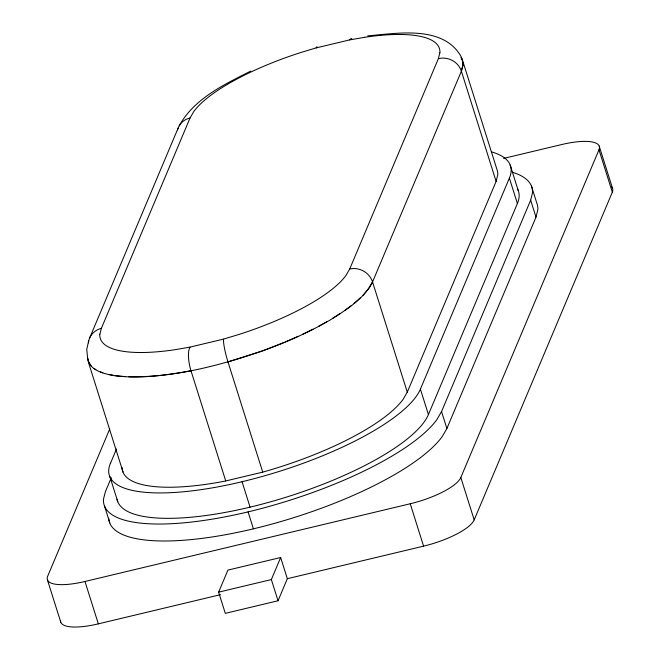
<?xml version="1.0" encoding="UTF-8"?>
<svg xmlns="http://www.w3.org/2000/svg" width="660" height="660" viewBox="0 0 660 660"><rect width="100%" height="100%" fill="white"/><g stroke="black" fill="none" stroke-linecap="round" stroke-linejoin="round"><path stroke-width="0.99" d="M88.745 340.626L86.74 349.313L87.747 359.576M99.899 334.232L101.368 328.334L190.039 118L193.768 111.565A131.101 37.892 -17.5 0 1 300.358 52.66L316.173 47.899L349.701 39.889L364.592 37.315M99.808 334.257A131.101 37.892 -17.5 0 0 175.065 349.701L190.039 347.102L223.567 339.091L239.382 334.331A131.101 37.892 -17.5 0 0 345.972 275.426L349.701 268.991L438.372 58.657L439.84 52.759M363.132 295.193L368.915 288.288L372.545 281.952L461.381 71.206L463.007 64.713L462.132 59.062L461.142 57.593M190.047 347.135A18.612 5.932 78.3 0 0 190.987 370.788L225.736 480.959L262.729 472.123A149.713 43.271 -17.5 0 0 403.186 399.217L407.286 392.131L496.122 181.393L497.747 174.9A149.713 43.271 -17.5 0 0 496.881 169.249L462.132 59.062M111.293 477.7L105.303 491.914L103.463 499.29A177.623 51.34 -17.5 0 0 248.069 511.88A177.623 51.34 -17.5 0 0 436.879 419.62L441.54 411.568L530.648 200.203L532.488 192.827A177.623 51.34 -17.5 0 0 512.391 172.268M108.718 518.265A177.623 51.34 -17.5 0 0 256.517 528.074A177.623 51.34 -17.5 0 0 442.225 436.573L446.886 428.521L535.986 217.157L537.834 209.781A177.623 51.34 -17.5 0 0 536.803 203.074L531.457 186.12M496.122 181.393L461.381 71.206L462.932 65.356L462.421 60.076L461.043 57.585M89.447 338.464L178.249 127.801M109.733 429L47.669 576.23A46.414 13.415 -17.5 0 0 84.975 581.476L410.231 503.761A46.414 13.415 -17.5 0 0 460.82 477.502L598.975 149.795A46.414 13.415 -17.5 0 0 561.66 144.548L503.613 158.417M110.533 463.18L116.523 448.99M218.617 592.168L227.914 570.108L280.657 557.51L287.339 578.696L278.041 600.757L225.299 613.355L218.617 592.168L271.359 579.562L280.657 557.51M110.451 463.204A163.663 47.306 -17.5 0 0 242.005 481.726A163.663 47.306 -17.5 0 0 420.403 389.136L509.38 178.084A163.663 47.306 -17.5 0 0 491.617 151.924M117.035 499.174A163.663 47.306 -17.5 0 0 250.066 507.144A163.663 47.306 -17.5 0 0 428.422 414.562L517.39 203.511A163.663 47.306 -17.5 0 0 517.415 188.785M287.339 578.696L423.588 546.142A46.414 13.415 -17.5 0 0 474.185 519.882L612.332 192.175A46.414 13.415 -17.5 0 0 611.531 186.945M179.231 125.788C194.164 98.53 224.268 84.496 250.8 71.074M349.701 268.991A18.571 17.119 26.7 0 1 372.545 281.952C363.594 299.318 346.112 309.903 330.124 320.034C309.474 332.029 287.554 341.674 265.171 349.957C221.389 365.096 175.552 377.495 128.898 376.802M360.137 297.998L354.032 303.435M350.864 305.902L344.71 310.489M339.867 313.731L332.797 318.227M326.75 321.783L318.466 326.345M313.063 329.167L302.791 334.183M298.204 336.328L285.128 342.02M283.288 342.787L262.144 351.004L227.989 361.936L262.729 472.123M60.538 620.573A46.414 13.415 -17.5 0 0 98.34 623.857L220.564 594.652M190.996 370.772C166.13 375.342 140.646 378.832 115.368 375.845C105.022 373.948 89.578 371.052 87.788 358.52L88.011 360.814L90.989 365.813M367.727 35.855C397.452 33.396 443.454 24.808 461.29 56.9M125.186 376.604L115.31 375.623M113.504 375.358L108.76 374.492M102.828 372.834L100.427 371.918M95.898 369.724L94.058 368.437M599.189 146.075L612.554 188.455M598.975 149.795L612.332 192.175M530.648 200.203L535.986 217.157M510.155 164.967L518.174 190.393M509.38 178.084L517.39 203.511M441.54 411.568L446.886 428.521M460.82 477.502L474.185 519.882M420.403 389.136L428.422 414.562M372.545 281.952L407.286 392.131M410.231 503.761L423.588 546.142M242.055 481.709L250.066 507.144M271.359 579.562L278.041 600.757M248.069 511.88L253.415 528.825M88.291 361.837L123.04 472.024M109.758 476.297L117.777 501.724M104.494 505.997L109.84 522.951M84.975 581.476L98.34 623.857M47.446 579.95L60.811 622.331M225.646 480.983A149.713 43.271 -17.5 0 1 122.05 467.379M227.989 361.944A18.612 2.533 74.9 0 1 223.575 339.125M438.372 58.666A18.571 17.399 18.7 0 1 461.389 71.206M88.349 342.87A18.571 17.399 18.7 0 1 101.368 328.334M177.556 129.938A18.571 17.119 26.7 0 1 190.039 118M364.683 37.29A131.101 37.892 -17.5 0 1 439.931 52.742M316.181 47.924A18.612 2.533 74.9 0 1 317.353 47.231M349.709 39.913A18.612 5.932 78.3 0 1 351.788 38.618"/></g></svg>
